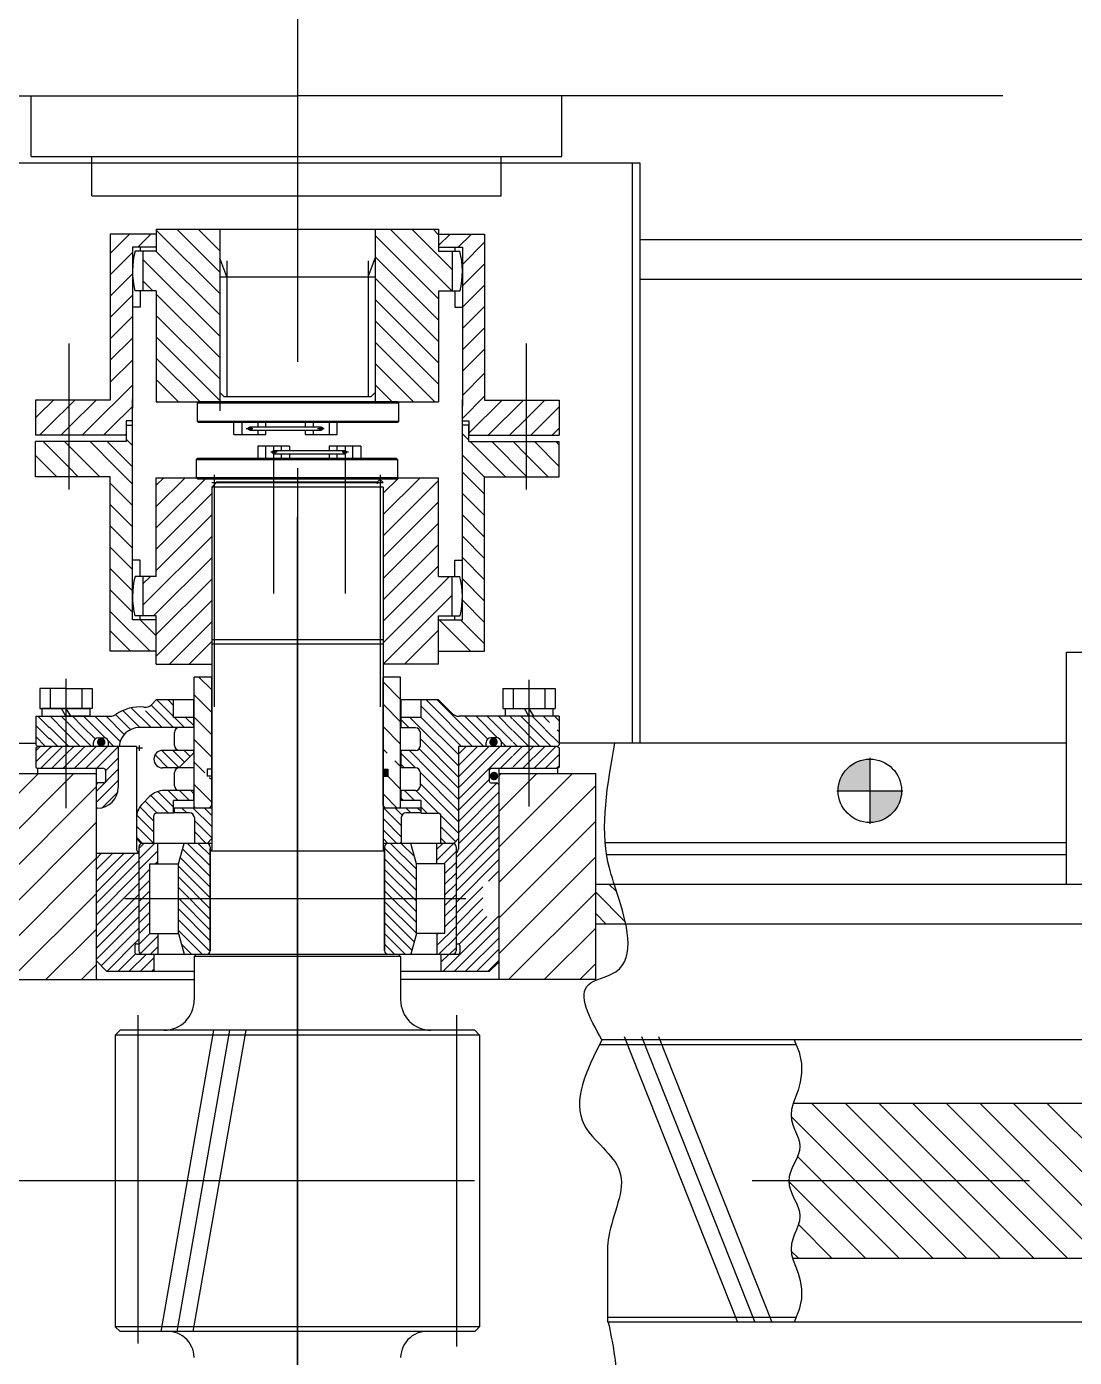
# Model space of a CAD drawing. Header units: millimetres. Extents: x 0 to 29400, y 0 to 20790.
# Drawn here: x 12014 to 12674, y 13763 to 14602 of the extents above; entities that cross this region are included whole.
import ezdxf

# ---------------------------------------------------------------- set-up
doc = ezdxf.new("R2010")
doc.units = ezdxf.units.MM
doc.header["$LTSCALE"] = 700
doc.linetypes.add('G', pattern=[2, 1.25, -0.25, 0.25, -0.25])
doc.linetypes.add('K', pattern=[2.5, 1.25, -0.25, 0.25, -0.25, 0.25, -0.25])
for name, color, linetype in [('01', 7, 'Continuous'), ('02', 1, 'Continuous'), ('05', 142, 'G'), ('07', 6, 'K'), ('11', 3, 'Continuous')]:
    doc.layers.add(name, color=color, linetype=linetype)

# ---------------------------------------------------------------- blocks, each defined once
blk = doc.blocks.new('dsadasd')
at = {"layer": '02', "linetype": 'Continuous'}
h = blk.add_hatch(dxfattribs=at)
h.set_pattern_fill('LINE', color=1, scale=5, angle=45, style=0)
h.paths.add_polyline_path([(4381.95, -1320.14), (4320.81, -1320.14), (4320.81, -1450.14), (4381.95, -1450.14)])
h.paths.add_polyline_path([(4697.09, -1320.14), (4635.95, -1320.14), (4635.95, -1450.14), (4697.09, -1450.14)])
h = blk.add_hatch(dxfattribs=at)
h.set_pattern_fill('LINE', color=1, scale=3, angle=135, style=0)
h.paths.add_polyline_path([(4320.81, -1415.08), (4320.81, -1390.08), (4114.33, -1390.08), (4114.33, -1415.08)])
h = blk.add_hatch(dxfattribs=at)
h.set_pattern_fill('LINE', color=1, scale=3, angle=135, style=0)
edge = h.paths.add_edge_path()
edge.add_line((4697.09, -1415.08), (4715.99, -1415.08))
edge.add_spline(control_points=[(4715.99, -1415.08), (4714.68, -1408.71), (4711.92, -1399.76), (4709.42, -1392.13), (4708.76, -1390.08)], knot_values=[86.939968, 86.939968, 86.939968, 86.939968, 103.514565, 109.833592, 109.833592, 109.833592, 109.833592], degree=3, periodic=0)
edge.add_line((4708.76, -1390.08), (4697.09, -1390.08))
edge.add_line((4697.09, -1390.08), (4697.09, -1415.08))
h = blk.add_hatch(dxfattribs=at)
h.set_pattern_fill('LINE', color=1, scale=3, angle=135, style=0)
h.paths.add_polyline_path([(4114.33, -1710.08), (4114.33, -1735.08), (4320.81, -1735.08), (4320.81, -1710.08)])
h = blk.add_hatch(dxfattribs=at)
h.set_pattern_fill('LINE', color=1, scale=5, angle=45, style=0)
h.paths.add_polyline_path([(4697.09, -1707.09), (4635.95, -1707.09), (4635.95, -1837.09), (4697.09, -1837.09)])
h.paths.add_polyline_path([(4381.95, -1707.09), (4320.81, -1707.09), (4320.81, -1837.09), (4381.95, -1837.09)])
h = blk.add_hatch(dxfattribs=at)
h.set_pattern_fill('LINE', color=1, scale=3, angle=135, style=0)
edge = h.paths.add_edge_path()
edge.add_line((4697.09, -1735.08), (4708.25, -1735.08))
edge.add_spline(control_points=[(4708.25, -1735.08), (4708.51, -1731.38), (4709.15, -1723.08), (4709.93, -1714.72), (4710.14, -1710.08)], knot_values=[44.377, 44.377, 44.377, 44.377, 55.547071, 69.465178, 69.465178, 69.465178, 69.465178], degree=3, periodic=0)
edge.add_line((4710.14, -1710.08), (4697.09, -1710.08))
edge.add_line((4697.09, -1710.08), (4697.09, -1735.08))
at = {"layer": '02'}
h = blk.add_hatch(dxfattribs=at)
h.set_pattern_fill('_USER', color=256, scale=20, angle=225, style=0, pattern_type=0)
h.set_pattern_definition([(135, (9149.236, 2061.015), (14.142136, 14.142136), [])])
h.paths.add_polyline_path([(4192.95, -1865.08), (4192.95, -1894.08), (4148.95, -1894.08), (4148.95, -1865.08)])
h.paths.add_polyline_path([(4824.95, -1894.08), (4824.95, -1865.08), (4868.95, -1865.08), (4868.95, -1894.08)])
blk.add_line((4697.09, -1837.09), (4697.09, -1707.09))
at = {"layer": '01', "color": 7, "linetype": 'Continuous'}
for p, q in [((4320.81, -1450.14), (4320.81, -1320.14)), ((4320.81, -1320.14), (4381.95, -1320.14)), ((4635.95, -1320.14), (4697.09, -1320.14)), ((4697.09, -1450.14), (4697.09, -1320.14)), ((4320.81, -1450.14), (4443.86, -1450.14)), ((4320.81, -1707.09), (4381.95, -1707.09)), ((4320.81, -1837.09), (4320.81, -1707.09)), ((4635.95, -1707.09), (4697.09, -1707.09)), ((4163.53, -1814), (4163.53, -1865.08)), ((4320.81, -1837.09), (4381.95, -1837.09)), ((4635.95, -1837.09), (4697.09, -1837.09)), ((4343.95, -1865.08), (4148.95, -1865.08)), ((4148.95, -1865.08), (4148.95, -1894.08)), ((4192.95, -1865.08), (4192.95, -1894.08)), ((4673.99, -1865.08), (4868.95, -1865.08)), ((4824.95, -1865.08), (4824.95, -1894.08)), ((4868.95, -1865.08), (4868.95, -1894.08)), ((4148.95, -1894.08), (4454.98, -1894.08)), ((4868.95, -1894.08), (4562.93, -1894.08))]:
    blk.add_line(p, q, dxfattribs=at)

msp = doc.modelspace()

# ---------------------------------------------------------------- hatches: boundary and pattern name
at = {"layer": '02', "linetype": 'Continuous'}
for points in [[(12060.59, 14153.74, 1), (12060.59, 14148.36, 1)], [(12308, 14153.82, 1), (12308, 14148.44, 1)], [(12308.3, 14132.37, 1), (12308.3, 14126.99, 1)]]:
    msp.add_hatch(color=1, dxfattribs=at).paths.add_polyline_path(points)
at = {"layer": '02'}
msp.add_hatch(color=256, dxfattribs=at).paths.add_polyline_path([(12238.35, 14129.53), (12241.35, 14129.53), (12241.35, 14134.03), (12238.35, 14134.03)])
at = {"layer": '07'}
h = msp.add_hatch(color=256, dxfattribs=at)
h.paths.add_polyline_path([(12525.33, 14120.38), (12545.33, 14120.38), (12545.33, 14140.38, 0.414214)])
h.paths.add_polyline_path([(12545.33, 14100.38, 0.414214), (12565.33, 14120.38), (12545.33, 14120.38)])

# ---------------------------------------------------------------- linework, layer by layer
for p, q in [((12130.37, 14311.83), (12130.37, 14083.38)), ((12238.32, 14311.83), (12238.32, 14083.38)), ((12130.37, 14192.13), (12119.27, 14192.13)), ((12249.42, 14192.13), (12238.32, 14192.13)), ((12238.35, 14182.53), (12238.35, 14192.13)), ((12084.35, 14085.13), (12084.35, 14019.48)), ((12096.35, 14074.23), (12096.35, 14087.23)), ((12109.35, 14074.23), (12112.83, 14087.23)), ((12239.38, 14082.38), (12129.32, 14082.38)), ((12129.35, 14085.13), (12129.35, 14019.48)), ((12239.35, 14085.13), (12239.35, 14019.48)), ((12259.35, 14074.23), (12255.86, 14087.23)), ((12272.35, 14074.23), (12272.35, 14087.23)), ((12284.35, 14085.13), (12284.35, 14019.48)), ((12091.35, 14030.38), (12091.35, 14074.23)), ((12091.35, 14074.23), (12109.35, 14074.23)), ((12109.35, 14030.38), (12109.35, 14074.23)), ((12259.35, 14030.38), (12259.35, 14074.23)), ((12277.35, 14074.23), (12259.35, 14074.23)), ((12277.35, 14030.38), (12277.35, 14074.23)), ((12091.35, 14030.38), (12109.35, 14030.38)), ((12096.35, 14030.38), (12096.35, 14017.38)), ((12109.35, 14030.38), (12112.83, 14017.38)), ((12259.35, 14030.38), (12255.86, 14017.38)), ((12277.35, 14030.38), (12259.35, 14030.38)), ((12272.35, 14030.38), (12272.35, 14017.38)), ((12119.26, 14015.88), (12119.26, 13988.48)), ((12249.44, 14015.88), (12249.44, 13988.48)), ((12069.5, 13966.38), (12072.5, 13969.38)), ((12299.19, 13966.38), (12069.5, 13966.38)), ((12069.5, 13966.38), (12069.5, 13782.38)), ((12296.19, 13969.38), (12072.5, 13969.38)), ((12299.19, 13966.38), (12296.19, 13969.38)), ((12299.19, 13966.38), (12299.19, 13782.38)), ((12374.86, 13960.38), (12498.85, 13960.38)), ((12722.2, 13963.38), (12376.36, 13963.38)), ((12379.8, 13788.38), (12498.85, 13788.38)), ((12299.19, 13782.38), (12069.5, 13782.38)), ((12072.5, 13779.38), (12069.5, 13782.38)), ((12299.19, 13782.38), (12296.19, 13779.38)), ((12722.21, 13785.38), (12379.79, 13785.38)), ((12296.19, 13779.38), (12072.5, 13779.38))]:
    msp.add_line(p, q)
for centre, radius, start, end in [((12086.45, 14085.13), 2.1, 90, 180), ((12127.25, 14085.13), 2.1, 360, 90), ((12129.37, 14083.38), 1, 270, 0), ((12239.32, 14083.38), 1, 180, 270), ((12241.45, 14085.13), 2.1, 90, 180), ((12282.25, 14085.13), 2.1, 0, 90), ((12086.45, 14019.48), 2.1, 180, 270), ((12282.25, 14019.48), 2.1, 270, 0), ((12100.16, 13988.48), 19.1, 270, 0), ((12268.54, 13988.48), 19.1, 180, 270), ((12102.38, 13762.65), 16.88, 1.49242, 97.57436), ((12266.31, 13762.65), 16.88, 82.42564, 178.50758)]:
    msp.add_arc(centre, radius, start, end)
at = {"layer": '01'}
for p, q in [((11968.33, 14516.38), (12400.33, 14516.38)), ((12395.33, 14516.38), (12395.33, 14150.38)), ((12400.33, 14516.38), (12400.33, 14150.38)), ((12233.35, 14474.57), (12233.35, 14365.57)), ((12179.36, 14337.63), (12159.33, 14337.63)), ((12159.33, 14337.63), (12159.33, 14330.13)), ((12164.34, 14330.13), (12164.34, 14337.63)), ((12214.35, 14334.83), (12169.35, 14334.83)), ((12174.35, 14334.83), (12174.35, 14337.63)), ((12179.36, 14337.63), (12179.36, 14334.83)), ((12224.36, 14337.63), (12204.33, 14337.63)), ((12204.33, 14337.63), (12204.33, 14334.83)), ((12209.34, 14334.83), (12209.34, 14337.63)), ((12219.35, 14330.13), (12219.35, 14337.63)), ((12224.36, 14337.63), (12224.36, 14330.13)), ((12169.35, 14332.93), (12214.35, 14332.93)), ((12174.35, 14330.13), (12174.35, 14332.93)), ((12179.36, 14332.93), (12179.36, 14330.13)), ((12204.33, 14332.93), (12204.33, 14330.13)), ((12209.34, 14330.13), (12209.34, 14332.93)), ((12238.32, 14314.83), (12235.32, 14317.83)), ((12130.37, 14314.83), (12238.32, 14314.83)), ((12130.37, 14311.83), (12133.37, 14314.83)), ((12238.32, 14311.83), (12130.37, 14311.83)), ((12235.32, 14314.83), (12133.37, 14314.83)), ((12038.35, 14184.88), (12021.87, 14184.88)), ((12021.87, 14184.88), (12021.87, 14172.38)), ((12028.35, 14184.88), (12028.35, 14172.38)), ((12038.35, 14184.88), (12054.82, 14184.88)), ((12048.35, 14184.88), (12048.35, 14172.38)), ((12054.82, 14184.88), (12054.82, 14172.38)), ((12313.87, 14184.88), (12346.82, 14184.88)), ((12313.87, 14184.88), (12313.87, 14172.38)), ((12320.35, 14184.88), (12320.35, 14172.38)), ((12340.35, 14184.88), (12340.35, 14172.38)), ((12346.82, 14184.88), (12346.82, 14172.38)), ((12119.27, 14177.72), (12095.35, 14177.72)), ((12273.35, 14177.72), (12249.42, 14177.72)), ((12019.35, 14167.38), (12066.32, 14167.38)), ((12019.35, 14167.38), (12019.35, 14149.38)), ((12021.87, 14172.38), (12038.35, 14172.38)), ((12038.35, 14172.38), (12023.25, 14172.38)), ((12023.25, 14172.38), (12023.25, 14167.38)), ((12023.25, 14167.38), (12038.35, 14167.38)), ((12038.35, 14167.38), (12035.46, 14172.38)), ((12038.35, 14172.38), (12053.45, 14172.38)), ((12038.35, 14172.38), (12041.23, 14167.38)), ((12054.82, 14172.38), (12038.35, 14172.38)), ((12053.45, 14167.38), (12038.35, 14167.38)), ((12053.45, 14172.38), (12053.45, 14167.38)), ((12118.99, 14166.71), (12106.29, 14166.71)), ((12262.4, 14166.71), (12249.7, 14166.71)), ((12349.35, 14167.38), (12286.26, 14167.38)), ((12313.87, 14172.38), (12346.82, 14172.38)), ((12315.25, 14172.38), (12315.25, 14167.38)), ((12330.35, 14167.38), (12327.46, 14172.38)), ((12330.35, 14172.38), (12333.23, 14167.38)), ((12345.45, 14172.38), (12345.45, 14167.38)), ((12349.35, 14167.38), (12349.35, 14149.38)), ((12119.27, 14160.25), (12084.43, 14160.25)), ((12258.85, 14160.12), (12249.42, 14160.12)), ((11968.33, 14150.38), (12019.35, 14150.38)), ((12020.35, 14148.38), (12019.35, 14149.38)), ((12348.35, 14148.38), (12349.35, 14149.38)), ((12395.33, 14150.38), (12349.36, 14150.38)), ((12019.35, 14147.38), (12020.35, 14148.38)), ((12019.35, 14147.38), (12019.35, 14135.38)), ((12038.35, 14148.38), (12020.35, 14148.38)), ((12028.35, 14148.38), (12020.35, 14148.38)), ((12065.28, 14148.38), (12038.35, 14148.38)), ((12082.85, 14148.38), (12048.35, 14148.38)), ((12119.27, 14145.83), (12099.35, 14145.83)), ((12118.99, 14144.33), (12109.49, 14134.82)), ((12258.85, 14145.83), (12249.7, 14145.83)), ((12348.35, 14148.38), (12285.85, 14148.38)), ((12348.35, 14148.38), (12349.35, 14147.38)), ((12349.35, 14147.38), (12349.35, 14135.38)), ((12019.35, 14135.38), (12020.35, 14134.38)), ((12020.35, 14134.38), (12020.35, 14131.32)), ((12038.35, 14134.38), (12020.35, 14134.38)), ((12062.35, 14134.38), (12038.35, 14134.38)), ((12093.85, 14140.33), (12093.85, 14140.32)), ((12119.27, 14134.82), (12099.35, 14134.82)), ((12127.35, 14134.03), (12127.35, 14129.53)), ((12130.35, 14134.03), (12127.35, 14134.03)), ((12238.35, 14134.03), (12241.35, 14134.03)), ((12241.35, 14134.03), (12241.35, 14129.53)), ((12258.85, 14134.82), (12249.7, 14134.82)), ((12348.35, 14134.38), (12306.35, 14134.38)), ((12349.35, 14135.38), (12348.35, 14134.38)), ((12348.35, 14134.38), (12348.35, 14131.32)), ((12058.35, 14125.38), (12057.35, 14124.38)), ((12062.35, 14125.38), (12058.35, 14125.38)), ((12130.37, 14129.53), (12127.35, 14129.53)), ((12238.32, 14129.53), (12241.35, 14129.53)), ((12306.35, 14125.38), (12310.35, 14125.38)), ((12310.35, 14125.38), (12311.35, 14124.38)), ((12086.6, 14112.19), (12091.14, 14116.72)), ((12119.27, 14120.53), (12100.33, 14120.53)), ((12258.85, 14120.53), (12249.42, 14120.53)), ((12058.35, 14109.48), (12057.35, 14109.48)), ((12119.27, 14114.23), (12106.29, 14114.23)), ((12130.37, 14109.53), (12106.6, 14109.53)), ((12106.6, 14109.53), (12106.6, 14106.53)), ((12119.27, 14110.03), (12119.77, 14109.53)), ((12128.85, 14109.53), (12130.35, 14111.03)), ((12262.1, 14109.53), (12238.32, 14109.53)), ((12239.85, 14109.53), (12238.35, 14111.03)), ((12248.92, 14109.53), (12249.42, 14110.03)), ((12262.4, 14114.23), (12249.42, 14114.23)), ((12262.1, 14109.53), (12262.1, 14106.53)), ((12093.85, 14087.23), (12093.85, 14104.73)), ((12106.29, 14106.23), (12095.35, 14106.23)), ((12116.35, 14106.53), (12106.6, 14106.53)), ((12262.1, 14106.53), (12252.85, 14106.53)), ((12262.4, 14106.23), (12273.35, 14106.23)), ((12274.85, 14087.23), (12274.85, 14104.73)), ((12130.37, 14087.23), (12085.8, 14087.23)), ((12119.85, 14087.23), (12119.35, 14087.73)), ((12282.89, 14087.23), (12238.32, 14087.23)), ((12249.35, 14087.23), (12249.85, 14087.73)), ((12378.27, 14087.88), (12669.23, 14087.88)), ((12084.35, 14080.88), (12057.35, 14080.88)), ((12379.27, 14080.18), (12669.23, 14080.18)), ((12799.24, 14061.38), (12372.49, 14061.38)), ((12782.21, 14036.38), (12372.49, 14036.38)), ((12082.85, 14017.38), (12285.85, 14017.38)), ((12119.26, 14015.88), (12120.76, 14017.38)), ((12249.44, 14015.88), (12119.26, 14015.88)), ((12249.44, 14015.88), (12247.94, 14017.38)), ((12057.35, 14013.28), (12064.25, 14006.38)), ((12119.26, 14006.38), (12064.25, 14006.38)), ((12305.35, 14006.38), (12249.44, 14006.38)), ((12305.35, 14006.38), (12311.35, 14012.38))]:
    msp.add_line(p, q, dxfattribs=at)
at = {"layer": '01', "color": 7, "linetype": 'Continuous'}
for p, q in [((12066.35, 14471.42), (12066.35, 14366.79)), ((12095.35, 14471.42), (12066.35, 14471.42)), ((12095.35, 14474.57), (12184.33, 14474.57)), ((12095.35, 14474.57), (12095.35, 14460.68)), ((12135.35, 14474.57), (12135.35, 14359.95)), ((12184.33, 14474.57), (12273.35, 14474.57)), ((12273.35, 14474.57), (12273.35, 14460.68)), ((12273.35, 14471.42), (12302.35, 14471.42)), ((12302.35, 14471.42), (12302.35, 14366.79)), ((12400.33, 14467.98), (12850.83, 14467.98)), ((12080.35, 14463.13), (12080.35, 14361.58)), ((12095.35, 14463.13), (12080.35, 14463.13)), ((12095.35, 14460.68), (12081.93, 14460.68)), ((12085.13, 14463.13), (12085.13, 14460.68)), ((12086.85, 14460.68), (12086.85, 14435.73)), ((12273.35, 14463.13), (12288.35, 14463.13)), ((12273.35, 14460.68), (12286.76, 14460.68)), ((12281.84, 14460.68), (12281.84, 14435.73)), ((12283.56, 14463.13), (12283.56, 14460.68)), ((12288.35, 14463.13), (12288.35, 14362.92)), ((12139.76, 14444.57), (12135.35, 14456.34)), ((12139.76, 14454.57), (12139.76, 14369.1)), ((12228.93, 14444.57), (12233.35, 14456.34)), ((12228.93, 14454.57), (12228.93, 14369.1)), ((12135.35, 14444.57), (12233.35, 14444.57)), ((12400.33, 14442.98), (12812.83, 14442.98)), ((12095.35, 14435.73), (12081.82, 14435.73)), ((12085.13, 14435.73), (12085.13, 14425.42)), ((12095.35, 14435.73), (12095.35, 14365.57)), ((12273.35, 14435.73), (12273.35, 14365.57)), ((12273.35, 14435.73), (12286.88, 14435.73)), ((12283.56, 14435.73), (12283.56, 14425.42)), ((12085.13, 14425.42), (12080.35, 14425.42)), ((12283.56, 14425.42), (12288.35, 14425.42)), ((12080.35, 14228.2), (12080.35, 14367.18)), ((12135.35, 14371.6), (12137.85, 14369.1)), ((12137.85, 14369.1), (12230.85, 14369.1)), ((12233.35, 14371.6), (12230.85, 14369.1)), ((12288.35, 14228.2), (12288.35, 14367.18)), ((12066.35, 14366.79), (12019.22, 14366.79)), ((12019.22, 14366.79), (12019.22, 14344.59)), ((12095.35, 14365.57), (12273.35, 14365.57)), ((12302.35, 14366.79), (12349.47, 14366.79)), ((12349.47, 14366.79), (12349.47, 14344.58)), ((12076.25, 14353.65), (12076.25, 14340.57)), ((12080.35, 14353.65), (12076.25, 14353.65)), ((12076.25, 14351), (12080.35, 14351)), ((12288.35, 14353.65), (12292.44, 14353.65)), ((12292.44, 14350.99), (12288.35, 14350.99)), ((12292.44, 14353.65), (12292.44, 14344.58)), ((12292.44, 14340.56), (12292.44, 14350.99)), ((12076.25, 14344.59), (12019.22, 14344.59)), ((12080.35, 14228.2), (12080.35, 14342.72)), ((12292.44, 14344.58), (12349.47, 14344.58)), ((12076.25, 14340.57), (12019.22, 14340.57)), ((12019.22, 14318.36), (12019.22, 14340.57)), ((12292.44, 14340.56), (12349.47, 14340.56)), ((12349.47, 14318.36), (12349.47, 14340.56)), ((12120.46, 14329.33), (12121.26, 14330.13)), ((12120.46, 14329.33), (12247.46, 14329.33)), ((12120.46, 14329.33), (12120.46, 14317.93)), ((12121.26, 14330.13), (12246.66, 14330.13)), ((12246.66, 14330.13), (12247.46, 14329.33)), ((12247.46, 14329.33), (12247.46, 14317.93)), ((12066.35, 14318.36), (12019.22, 14318.36)), ((12066.35, 14208.45), (12066.35, 14318.36)), ((12095.35, 14317.83), (12273.35, 14317.83)), ((12095.35, 14255.6), (12095.35, 14317.83)), ((12120.46, 14317.93), (12247.46, 14317.93)), ((12121.26, 14317.13), (12120.46, 14317.93)), ((12121.26, 14317.13), (12246.66, 14317.13)), ((12246.66, 14317.13), (12247.46, 14317.93)), ((12273.35, 14255.6), (12273.35, 14317.83)), ((12302.35, 14208.45), (12302.35, 14318.36)), ((12302.35, 14318.36), (12349.47, 14318.36)), ((12085.13, 14265.91), (12080.35, 14265.91)), ((12085.13, 14255.6), (12085.13, 14265.91)), ((12283.56, 14255.6), (12283.56, 14265.91)), ((12283.56, 14265.91), (12288.35, 14265.91)), ((12095.35, 14255.6), (12081.93, 14255.6)), ((12086.92, 14255.6), (12086.92, 14230.65)), ((12273.35, 14255.6), (12286.76, 14255.6)), ((12281.77, 14255.6), (12281.77, 14230.65)), ((12095.35, 14228.2), (12080.35, 14228.2)), ((12095.35, 14230.65), (12081.82, 14230.65)), ((12085.13, 14228.2), (12085.13, 14230.65)), ((12095.35, 14200.31), (12095.35, 14230.65)), ((12273.35, 14230.65), (12286.88, 14230.65)), ((12273.35, 14200.31), (12273.35, 14230.65)), ((12273.35, 14228.2), (12288.35, 14228.2)), ((12283.56, 14228.2), (12283.56, 14230.65)), ((12095.35, 14208.45), (12066.35, 14208.45)), ((12273.35, 14208.45), (12302.35, 14208.45)), ((12669.23, 14207.78), (12762.73, 14207.78)), ((12669.23, 14061.38), (12669.23, 14207.78)), ((12095.35, 14200.31), (12130.37, 14200.31)), ((12273.35, 14200.31), (12238.32, 14200.31)), ((12119.27, 14110.03), (12119.27, 14192.13)), ((12130.35, 14111.03), (12130.35, 14192.13)), ((12249.42, 14110.03), (12249.42, 14192.13)), ((12238.35, 14111.03), (12238.35, 14182.53)), ((12092.44, 14174.81), (12095.35, 14177.72)), ((12106.29, 14166.71), (12106.29, 14177.72)), ((12118.99, 14160.25), (12118.99, 14177.72)), ((12249.7, 14160.12), (12249.7, 14177.72)), ((12262.4, 14166.71), (12262.4, 14177.72)), ((12281.33, 14169.74), (12273.35, 14177.72)), ((12055.76, 14148.38), (12055.76, 14150.88)), ((12058.76, 14153.88), (12062.28, 14153.88)), ((12065.28, 14148.38), (12065.28, 14150.88)), ((12106.85, 14148.97), (12106.85, 14157.25)), ((12261.85, 14148.83), (12261.85, 14157.12)), ((12303.41, 14148.38), (12303.41, 14150.88)), ((12309.93, 14153.88), (12306.41, 14153.88)), ((12312.93, 14148.38), (12312.93, 14150.88)), ((12669.23, 14150.38), (12384.49, 14150.38)), ((12071.35, 14148.38), (12071.35, 14122.48)), ((12082.85, 14148.38), (12082.85, 14083.88)), ((12118.99, 14144.33), (12118.99, 14145.83)), ((12249.7, 14134.82), (12249.7, 14145.83)), ((12285.85, 14148.38), (12285.85, 14083.88)), ((12057.35, 14134.38), (12057.35, 14001.32)), ((12063.35, 14133.38), (12063.35, 14126.38)), ((12305.35, 14133.38), (12305.35, 14126.38)), ((12311.35, 14134.38), (12311.35, 14001.32)), ((12106.85, 14123.57), (12106.85, 14131.85)), ((12261.85, 14123.53), (12261.85, 14131.82)), ((12118.99, 14114.22), (12118.99, 14120.57)), ((12249.7, 14114.23), (12249.7, 14120.53)), ((12106.29, 14106.28), (12106.29, 14114.22)), ((12130.35, 14109.53), (12130.35, 14090.23)), ((12238.35, 14109.53), (12238.35, 14090.23)), ((12262.4, 14106.23), (12262.4, 14114.23)), ((12119.35, 14103.53), (12119.35, 14087.73)), ((12249.85, 14103.53), (12249.85, 14087.73)), ((12085.8, 14087.23), (12082.8, 14090.23)), ((12130.35, 14090.23), (12127.35, 14087.23)), ((12238.35, 14090.23), (12241.35, 14087.23)), ((12282.89, 14087.23), (12285.89, 14090.23)), ((12129.35, 14019.38), (12129.35, 14084.06)), ((12239.35, 14019.38), (12239.35, 14084.06)), ((12084.35, 14080.88), (12084.35, 14023.88)), ((12284.35, 14081.28), (12284.35, 14023.88)), ((12082.85, 14023.88), (12084.35, 14023.88)), ((12284.35, 14023.88), (12285.85, 14023.88)), ((12081.85, 14022.88), (12081.85, 14018.38)), ((12093.85, 14017.38), (12093.85, 14006.38)), ((12274.85, 14017.38), (12274.85, 14006.38)), ((12286.85, 14022.88), (12286.85, 14018.38)), ((12372.49, 14001.32), (12249.44, 14001.32)), ((12692.2, 13923.15), (12496.65, 13923.18)), ((12692.21, 13825.38), (12496.64, 13825.38))]:
    msp.add_line(p, q, dxfattribs=at)
for centre, radius in [((12169.35, 14333.88), 0.953), ((12214.35, 14333.88), 0.953), ((12545.33, 14120.38), 20)]:
    msp.add_circle(centre, radius, dxfattribs=at)
for centre, radius, start, end in [((12132.04, 14447.97), 51.7, 165.76484, 193.70284), ((12236.65, 14447.97), 51.7, 346.29716, 14.23516), ((12132.04, 14242.89), 51.7, 165.76484, 193.70284), ((12236.65, 14242.89), 51.7, 346.29716, 14.23516), ((12058.76, 14150.88), 3, 90, 180), ((12062.28, 14150.88), 3, 0, 90), ((12306.41, 14150.88), 3, 90, 180), ((12309.93, 14150.88), 3, 0, 90), ((12082.85, 14022.88), 1, 90, 180), ((12285.85, 14022.88), 1, 0, 90), ((12082.85, 14018.38), 1, 180, 270), ((12127.25, 14019.48), 2.1, 270, 0), ((12127.35, 14019.38), 2, 270, 0), ((12127.35, 14019.38), 2, 270, 0), ((12241.45, 14019.48), 2.1, 180, 270), ((12241.35, 14019.38), 2, 180, 270), ((12285.85, 14018.38), 1, 270, 0)]:
    msp.add_arc(centre, radius, start, end, dxfattribs=at)
at = {"layer": '01'}
for centre, radius, start, end in [((12088.21, 14179.07), 6, 263.86782, 315), ((12066.32, 14173.38), 6, 270, 305.27335), ((12084.8, 14147.25), 26, 83.86782, 125.27335), ((12286.26, 14173.73), 6.35, 218.95105, 270), ((12084.8, 14147.25), 13, 90, 175.0355), ((12109.85, 14157.25), 3, 90, 180), ((12258.85, 14157.12), 3, 0, 90), ((12109.85, 14148.97), 3, 180, 270), ((12099.35, 14140.33), 5.5, 90, 180), ((12258.85, 14148.83), 3, 270, 0), ((12062.35, 14133.38), 1, 0, 90), ((12099.35, 14140.32), 5.5, 180, 270), ((12109.85, 14131.85), 3, 90, 180), ((12258.85, 14131.82), 3, 0, 90), ((12306.35, 14133.38), 1, 90, 180), ((12062.35, 14126.38), 1, 270, 0), ((12306.35, 14126.38), 1, 180, 270), ((12058.35, 14122.48), 13, 270, 0), ((12100.33, 14107.53), 13, 90, 135), ((12109.85, 14123.57), 3, 180, 270), ((12258.85, 14123.53), 3, 270, 0), ((12095.8, 14102.99), 13, 135, 180), ((12095.35, 14104.73), 1.5, 90, 180), ((12116.35, 14103.53), 3, 0, 90), ((12252.85, 14103.53), 3, 90, 180), ((12273.35, 14104.73), 1.5, 0, 90), ((12085.85, 14083.88), 3, 180, 240), ((12282.85, 14083.88), 3, 300, 0)]:
    msp.add_arc(centre, radius, start, end, dxfattribs=at)
at = {"layer": '02', "color": 1, "linetype": 'Continuous'}
for p, q in [((12130.37, 14215.83), (12238.32, 14215.83)), ((12238.32, 14212.83), (12130.37, 14212.83)), ((12091.87, 14117.4), (12103.03, 14106.23)), ((12096.41, 14119.92), (12106.29, 14110.04)), ((12102.88, 14120.53), (12109.18, 14114.23)), ((12109.95, 14120.53), (12116.25, 14114.23)), ((12117.02, 14120.53), (12118.99, 14118.55)), ((12084.95, 14110.17), (12093.85, 14101.27)), ((12088.3, 14113.89), (12095.96, 14106.23)), ((12106.6, 14107.39), (12107.46, 14106.53)), ((12111.53, 14109.53), (12114.53, 14106.53)), ((12118.6, 14109.53), (12130.35, 14097.78)), ((12125.67, 14109.53), (12130.35, 14104.85)), ((12238.81, 14109.53), (12249.85, 14098.49)), ((12245.88, 14109.53), (12250.3, 14105.11)), ((12252.95, 14109.53), (12255.95, 14106.53)), ((12260.02, 14109.53), (12262.1, 14107.45)), ((12082.97, 14105.08), (12093.85, 14094.2)), ((12119.35, 14101.71), (12130.35, 14090.71)), ((12238.35, 14102.92), (12249.85, 14091.42)), ((12082.85, 14098.13), (12093.75, 14087.23)), ((12082.85, 14091.06), (12086.68, 14087.23)), ((12119.35, 14094.64), (12126.76, 14087.23)), ((12238.35, 14095.85), (12246.97, 14087.23)), ((12098.35, 13779.38), (12131.61, 13969.38)), ((12108.51, 13779.38), (12141.76, 13969.38)), ((12118.66, 13779.38), (12151.91, 13969.38)), ((12390.47, 13965.38), (12461.94, 13785.38)), ((12401.25, 13965.38), (12472.72, 13785.38)), ((12412.02, 13965.38), (12483.5, 13785.38))]:
    msp.add_line(p, q, dxfattribs=at)
at = {"layer": '02'}
for p, q in [((12122.2, 14192.13), (12130.35, 14183.98)), ((12238.35, 14189.12), (12249.42, 14178.04)), ((12092.02, 14174.39), (12106.15, 14160.25)), ((12095.76, 14177.72), (12106.29, 14167.19)), ((12102.83, 14177.72), (12106.29, 14174.26)), ((12119.27, 14180.92), (12130.35, 14169.84)), ((12238.35, 14174.98), (12249.42, 14163.9)), ((12265.69, 14177.5), (12294.81, 14148.38)), ((12272.54, 14177.72), (12301.88, 14148.38)), ((12020.67, 14167.38), (12028.05, 14160)), ((12027.74, 14167.38), (12028.05, 14167.07)), ((12028.32, 14167.38), (12038.35, 14157.35)), ((12035.39, 14167.38), (12038.35, 14164.42)), ((12042.46, 14167.38), (12048.65, 14161.19)), ((12049.53, 14167.38), (12063.16, 14153.75)), ((12056.6, 14167.38), (12072.5, 14151.48)), ((12063.67, 14167.38), (12075.12, 14155.93)), ((12069.7, 14168.42), (12079.16, 14158.97)), ((12074.2, 14171), (12084.94, 14160.25)), ((12079.55, 14172.72), (12092.01, 14160.25)), ((12088.48, 14170.85), (12099.08, 14160.25)), ((12106.77, 14166.71), (12113.23, 14160.25)), ((12113.84, 14166.71), (12118.99, 14161.56)), ((12119.27, 14166.77), (12130.35, 14155.7)), ((12255.26, 14166.71), (12285.85, 14136.13)), ((12262.33, 14166.71), (12285.85, 14143.2)), ((12262.4, 14173.71), (12287.73, 14148.38)), ((12289.95, 14167.38), (12304.31, 14153.02)), ((12297.02, 14167.38), (12310.59, 14153.81)), ((12304.09, 14167.38), (12320.05, 14151.42)), ((12311.16, 14167.38), (12320.05, 14158.49)), ((12318.23, 14167.38), (12320.05, 14165.57)), ((12325.3, 14167.38), (12340.35, 14152.34)), ((12332.37, 14167.38), (12340.35, 14159.41)), ((12339.45, 14167.38), (12340.35, 14166.48)), ((12340.65, 14166.18), (12343.36, 14163.47)), ((12346.52, 14167.38), (12349.35, 14164.55)), ((12019.35, 14161.63), (12028.05, 14152.93)), ((12028.05, 14160.58), (12038.35, 14150.28)), ((12038.35, 14164.42), (12048.65, 14154.12)), ((12038.35, 14157.35), (12047.32, 14148.38)), ((12048.65, 14161.19), (12056.74, 14153.1)), ((12238.35, 14160.84), (12249.42, 14149.76)), ((12249.7, 14165.2), (12254.78, 14160.12)), ((12320.35, 14165.27), (12337.23, 14148.38)), ((12320.35, 14158.19), (12330.16, 14148.38)), ((12340.65, 14159.11), (12349.35, 14150.41)), ((12348.1, 14158.73), (12349.35, 14157.48)), ((12019.35, 14154.56), (12025.53, 14148.38)), ((12028.05, 14153.51), (12033.18, 14148.38)), ((12038.35, 14150.28), (12040.25, 14148.38)), ((12048.65, 14154.12), (12054.39, 14148.38)), ((12065.15, 14151.76), (12068.53, 14148.38)), ((12119.27, 14152.63), (12130.35, 14141.56)), ((12261.85, 14153.05), (12285.85, 14129.05)), ((12312.86, 14151.54), (12316.02, 14148.38)), ((12320.35, 14151.12), (12323.09, 14148.38)), ((12340.65, 14152.04), (12344.3, 14148.38)), ((12019.35, 14145.63), (12022.09, 14148.38)), ((12019.35, 14138.56), (12028.05, 14147.26)), ((12028.05, 14147.26), (12029.17, 14148.38)), ((12028.05, 14140.19), (12036.24, 14148.38)), ((12029.31, 14134.38), (12038.35, 14143.42)), ((12038.35, 14143.42), (12043.31, 14148.38)), ((12038.35, 14136.35), (12048.65, 14146.65)), ((12048.65, 14146.65), (12050.38, 14148.38)), ((12048.65, 14139.57), (12057.45, 14148.38)), ((12051.02, 14134.88), (12064.52, 14148.38)), ((12058.09, 14134.88), (12071.35, 14148.13)), ((12063.35, 14133.06), (12071.35, 14141.06)), ((12094.54, 14143), (12102.72, 14134.82)), ((12098.82, 14145.8), (12109.64, 14134.98)), ((12105.86, 14145.83), (12113.18, 14138.51)), ((12112.93, 14145.83), (12116.71, 14142.05)), ((12238.35, 14146.69), (12240.96, 14144.08)), ((12249.7, 14143.99), (12256.71, 14136.97)), ((12254.93, 14145.83), (12267.5, 14133.25)), ((12261.04, 14146.78), (12278.29, 14129.54)), ((12285.85, 14143.43), (12290.8, 14148.38)), ((12285.85, 14136.36), (12297.87, 14148.38)), ((12285.85, 14129.29), (12304.94, 14148.38)), ((12285.85, 14122.22), (12312.01, 14148.38)), ((12285.85, 14115.14), (12319.08, 14148.38)), ((12312.65, 14134.88), (12320.05, 14142.27)), ((12320.35, 14142.57), (12326.15, 14148.38)), ((12320.35, 14135.5), (12333.22, 14148.38)), ((12326.29, 14134.38), (12340.29, 14148.38)), ((12333.36, 14134.38), (12340.35, 14141.36)), ((12340.65, 14141.66), (12347.36, 14148.38)), ((12340.93, 14134.88), (12349.35, 14143.29)), ((12022.74, 14134.88), (12028.05, 14140.19)), ((12036.38, 14134.38), (12038.35, 14136.35)), ((12043.45, 14134.38), (12048.65, 14139.57)), ((12057.35, 14119.99), (12071.35, 14133.99)), ((12119.27, 14138.49), (12126.01, 14131.75)), ((12245.7, 14139.34), (12249.42, 14135.62)), ((12249.7, 14136.92), (12251.79, 14134.82)), ((12256.71, 14136.97), (12258.86, 14134.82)), ((12267.5, 14133.25), (12285.85, 14114.91)), ((12319.72, 14134.88), (12320.05, 14135.2)), ((12348.01, 14134.88), (12349.35, 14136.22)), ((12057.35, 14112.92), (12071.35, 14126.92)), ((12119.27, 14124.35), (12130.35, 14113.27)), ((12128.93, 14128.83), (12130.35, 14127.41)), ((12241.35, 14129.55), (12249.42, 14121.48)), ((12261.85, 14131.84), (12285.85, 14107.84)), ((12261.85, 14124.77), (12285.85, 14100.77)), ((12278.29, 14129.54), (12285.85, 14121.98)), ((12285.85, 14108.07), (12305.35, 14127.57)), ((12285.85, 14101), (12310.53, 14125.69)), ((12061.32, 14109.82), (12071, 14119.5)), ((12238.35, 14118.41), (12247.23, 14109.53)), ((12249.7, 14115.7), (12251.18, 14114.23)), ((12251.95, 14120.53), (12258.25, 14114.23)), ((12259.01, 14120.53), (12273.32, 14106.23)), ((12285.85, 14093.93), (12311.35, 14119.43)), ((12119.27, 14110.2), (12119.95, 14109.53)), ((12262.4, 14110.07), (12266.25, 14106.23)), ((12285.85, 14086.86), (12311.35, 14112.36)), ((12274.85, 14104.7), (12285.85, 14093.7)), ((12284.35, 14078.29), (12311.35, 14105.29)), ((12274.85, 14097.63), (12284.07, 14088.4)), ((12274.85, 14090.56), (12278.17, 14087.23)), ((12284.35, 14071.22), (12311.35, 14098.22)), ((12284.35, 14064.15), (12311.35, 14091.15)), ((12084.35, 14084.06), (12087.51, 14087.23)), ((12084.35, 14077.33), (12094.25, 14087.23)), ((12084.35, 14070.59), (12096.35, 14082.59)), ((12111.89, 14083.72), (12129.35, 14066.26)), ((12115.11, 14087.23), (12129.35, 14072.99)), ((12121.84, 14087.23), (12129.35, 14079.73)), ((12239.35, 14084.23), (12259.35, 14064.23)), ((12243.08, 14087.23), (12259.35, 14070.96)), ((12249.81, 14087.23), (12258.08, 14078.97)), ((12272.35, 14083.48), (12276.1, 14087.23)), ((12272.35, 14076.74), (12282.77, 14087.16)), ((12276.57, 14074.23), (12284.35, 14082.01)), ((12284.35, 14057.08), (12311.35, 14084.08)), ((12057.35, 14077.56), (12060.66, 14080.88)), ((12057.35, 14070.49), (12067.73, 14080.88)), ((12057.35, 14063.42), (12074.8, 14080.88)), ((12057.35, 14056.35), (12081.87, 14080.88)), ((12057.35, 14049.28), (12084.35, 14076.28)), ((12094.72, 14074.23), (12096.35, 14075.86)), ((12110.46, 14078.4), (12129.35, 14059.52)), ((12239.35, 14077.49), (12259.35, 14057.49)), ((12277.35, 14068.27), (12284.35, 14075.27)), ((12284.35, 14050.01), (12311.35, 14077.01)), ((12057.35, 14042.21), (12084.35, 14069.21)), ((12084.35, 14063.86), (12091.35, 14070.86)), ((12109.35, 14072.79), (12129.35, 14052.79)), ((12109.35, 14066.05), (12129.35, 14046.05)), ((12239.35, 14070.76), (12259.35, 14050.76)), ((12277.35, 14061.54), (12284.35, 14068.54)), ((12304.89, 14063.48), (12311.35, 14069.93)), ((12057.35, 14035.14), (12084.35, 14062.14)), ((12084.35, 14057.12), (12091.35, 14064.12)), ((12084.35, 14050.39), (12091.35, 14057.39)), ((12109.35, 14059.32), (12129.35, 14039.32)), ((12239.35, 14064.02), (12259.35, 14044.02)), ((12239.35, 14057.29), (12259.35, 14037.29)), ((12277.35, 14054.8), (12284.35, 14061.8)), ((12284.35, 14042.93), (12301.26, 14059.85)), ((12057.35, 14028.07), (12084.35, 14055.07)), ((12084.35, 14043.65), (12091.35, 14050.65)), ((12109.35, 14052.58), (12129.35, 14032.58)), ((12239.35, 14050.55), (12259.35, 14030.55)), ((12277.35, 14048.07), (12284.35, 14055.07)), ((12277.35, 14041.33), (12284.35, 14048.33)), ((12284.35, 14035.86), (12301.26, 14052.78)), ((12057.35, 14021), (12084.35, 14048)), ((12057.35, 14013.92), (12084.35, 14040.92)), ((12084.35, 14036.92), (12091.35, 14043.92)), ((12109.35, 14045.85), (12129.35, 14025.85)), ((12239.35, 14043.81), (12257.96, 14025.2)), ((12276.07, 14006.38), (12310.83, 14041.13)), ((12277.35, 14034.6), (12284.35, 14041.6)), ((12284.35, 14028.79), (12301.26, 14045.71)), ((12286.36, 14023.74), (12303.76, 14041.13)), ((12060.56, 14010.07), (12084.35, 14033.85)), ((12084.35, 14030.18), (12091.35, 14037.18)), ((12109.35, 14039.11), (12129.32, 14019.14)), ((12109.35, 14032.38), (12124.34, 14017.38)), ((12239.35, 14037.08), (12256.54, 14019.89)), ((12272.35, 14022.86), (12284.35, 14034.86)), ((12283.15, 14006.38), (12311.35, 14034.58)), ((12064.09, 14006.53), (12084.35, 14026.78)), ((12084.35, 14023.45), (12091.35, 14030.45)), ((12085.33, 14017.7), (12096.35, 14028.71)), ((12111.08, 14023.91), (12117.61, 14017.38)), ((12239.35, 14030.34), (12252.31, 14017.38)), ((12239.35, 14023.61), (12245.58, 14017.38)), ((12272.35, 14029.6), (12273.13, 14030.38)), ((12273.6, 14017.38), (12284.35, 14028.13)), ((12290.22, 14006.38), (12311.35, 14027.51)), ((12071.01, 14006.38), (12082.23, 14017.59)), ((12078.08, 14006.38), (12089.08, 14017.38)), ((12085.16, 14006.38), (12093.85, 14015.07)), ((12091.75, 14017.38), (12096.35, 14021.98)), ((12274.85, 14012.22), (12280, 14017.38)), ((12280.33, 14017.38), (12284.35, 14021.39)), ((12297.29, 14006.38), (12311.35, 14020.44)), ((12092.23, 14006.38), (12093.85, 14008)), ((12304.36, 14006.38), (12311.35, 14013.37)), ((12497.68, 13963.38), (12500.74, 13955.5)), ((12500.74, 13955.5), (12502.15, 13948.47)), ((12502.15, 13948.47), (12502.27, 13942.22)), ((12502.27, 13942.22), (12501.46, 13936.64)), ((12500.06, 13931.66), (12498.43, 13927.2)), ((12501.46, 13936.64), (12500.06, 13931.66)), ((12496.93, 13923.16), (12495.9, 13919.46)), ((12498.43, 13927.2), (12496.93, 13923.16)), ((12508.71, 13923.18), (12557.51, 13874.38)), ((12529.93, 13923.17), (12578.72, 13874.38)), ((12551.14, 13923.17), (12599.93, 13874.38)), ((12572.36, 13923.17), (12621.15, 13874.38)), ((12593.57, 13923.17), (12642.36, 13874.38)), ((12614.79, 13923.16), (12663.57, 13874.38)), ((12636, 13923.16), (12684.79, 13874.38)), ((12657.22, 13923.16), (12706, 13874.38)), ((12495.9, 13919.46), (12495.62, 13916.03)), ((12495.62, 13916.03), (12495.98, 13912.82)), ((12495.74, 13914.93), (12536.29, 13874.38)), ((12495.98, 13912.82), (12496.81, 13909.79)), ((12496.81, 13909.79), (12497.9, 13906.92)), ((12497.9, 13906.92), (12499.08, 13904.15)), ((12499.08, 13904.15), (12500.15, 13901.46)), ((12500.15, 13901.46), (12500.93, 13898.81)), ((12500.93, 13898.81), (12501.23, 13896.17)), ((12500.12, 13890.81), (12498.98, 13888.09)), ((12499.69, 13889.77), (12515.08, 13874.38)), ((12500.93, 13893.5), (12500.12, 13890.81)), ((12501.23, 13896.17), (12500.93, 13893.5)), ((12496.37, 13882.6), (12495.23, 13879.83)), ((12497.68, 13885.35), (12496.37, 13882.6)), ((12498.98, 13888.09), (12497.68, 13885.35)), ((12494.43, 13877.06), (12494.12, 13874.28)), ((12494.12, 13874.28), (12494.43, 13871.5)), ((12494.14, 13874.1), (12542.87, 13825.38)), ((12495.23, 13879.83), (12494.43, 13877.06)), ((12515.08, 13874.38), (12564.08, 13825.38)), ((12536.29, 13874.38), (12585.29, 13825.38)), ((12557.51, 13874.38), (12606.51, 13825.38)), ((12578.72, 13874.38), (12627.72, 13825.38)), ((12599.93, 13874.38), (12648.93, 13825.38)), ((12621.15, 13874.38), (12670.15, 13825.38)), ((12642.36, 13874.38), (12691.36, 13825.38)), ((12663.57, 13874.38), (12755.57, 13782.38)), ((12494.43, 13871.5), (12495.23, 13868.72)), ((12495.23, 13868.72), (12496.37, 13865.94)), ((12496.37, 13865.94), (12497.68, 13863.17)), ((12497.68, 13863.17), (12498.98, 13860.39)), ((12498.98, 13860.39), (12500.12, 13857.61)), ((12500.12, 13857.61), (12500.93, 13854.83)), ((12500.93, 13849.27), (12500.15, 13846.47)), ((12500.93, 13854.83), (12501.23, 13852.05)), ((12501.23, 13852.05), (12500.93, 13849.27)), ((12497.9, 13840.71), (12496.81, 13837.71)), ((12499.08, 13843.62), (12497.9, 13840.71)), ((12500.15, 13846.47), (12499.08, 13843.62)), ((12500.24, 13846.79), (12521.65, 13825.38)), ((12495.98, 13834.6), (12495.62, 13831.37)), ((12495.62, 13831.37), (12495.9, 13827.98)), ((12495.72, 13830.1), (12500.44, 13825.38)), ((12496.81, 13837.71), (12495.98, 13834.6)), ((12495.9, 13827.98), (12496.93, 13824.4)), ((12496.93, 13824.4), (12498.43, 13820.54)), ((12498.43, 13820.54), (12500.06, 13816.29)), ((12500.06, 13816.29), (12501.46, 13811.54)), ((12501.46, 13811.54), (12502.27, 13806.18)), ((12502.27, 13806.18), (12502.15, 13800.11)), ((12502.15, 13800.11), (12500.74, 13793.21)), ((12500.74, 13793.21), (12497.68, 13785.38))]:
    msp.add_line(p, q, dxfattribs=at)
at = {"layer": '02', "end_tangent": (0.237802, 0.971314)}
msp.add_spline([(12376.36, 13963.38), (12368.02, 13998.25), (12385.13, 14006.26), (12386.21, 14055.02), (12380.33, 14074.79), (12384.49, 14150.38)], degree=3, dxfattribs=at)
at = {"layer": '02'}
msp.add_spline([(12376.36, 13963.38), (12365.19, 13909.72), (12387.53, 13880.53), (12380.65, 13839.32), (12379.79, 13823.01), (12379.79, 13785.38)], degree=3, dxfattribs=at)
msp.add_open_spline([(12380.33, 13785.38), (12382.96, 13772.61), (12386.92, 13753.43), (12384.16, 13724.72), (12382.58, 13701.16), (12381.51, 13678.24), (12387.96, 13656.37), (12400.23, 13638.39), (12404.89, 13627.38)], degree=3, knots=[0, 0, 0, 0, 38.794109, 58.295107, 85.948207, 110.380827, 125.11585, 157.219784, 157.219784, 157.219784, 157.219784], dxfattribs=at)
at = {"layer": '05'}
for p, q in [((12184.33, 16197.93), (12184.33, 14390.96)), ((12184.33, 14613.72), (12184.33, 14428.49)), ((12038.35, 14190.99), (12038.35, 14165.28)), ((12330.35, 14190.33), (12330.35, 14110.53)), ((12038.35, 14167.38), (12038.35, 14109.38)), ((12545.33, 14141.21), (12545.33, 14099.55)), ((12524.49, 14120.38), (12566.16, 14120.38)), ((12290.61, 14052.3), (12075.51, 14052.3)), ((13696.08, 13874.38), (11747.87, 13874.38))]:
    msp.add_line(p, q, dxfattribs=at)
at = {"layer": '05', "color": 4, "linetype": 'G'}
for p, q in [((12040.14, 14402.42), (12040.14, 14310.41)), ((12328.55, 14402.42), (12328.55, 14310.41)), ((12171.61, 14333.88), (12167.54, 14333.88)), ((12169.35, 14337.63), (12169.35, 14244.83)), ((12216.61, 14333.88), (12212.54, 14333.88)), ((12214.35, 14337.63), (12214.35, 14244.83)), ((12131.96, 14173.43), (12131.96, 14319.55)), ((12184.33, 14323.83), (12184.33, 13166.28)), ((12184.35, 13417.91), (12184.35, 14324.72)), ((12236.73, 14173.43), (12236.73, 14319.55)), ((12084.8, 14145.48), (12084.8, 14149.02)), ((12086.57, 14147.25), (12083.03, 14147.25)), ((12083.83, 13771.85), (12083.83, 13978.95)), ((12284.87, 13769.85), (12284.87, 13978.95))]:
    msp.add_line(p, q, dxfattribs=at)
at = {"layer": '07'}
for p in [(11739.47, 14558.66), (12629.18, 14558.66)]:
    msp.add_line(p, (12184.33, 14558.66), dxfattribs=at)
at = {"layer": '07', "color": 6, "linetype": 'K'}
for p, q in [((12016.33, 14520.29), (12016.33, 14558.66)), ((12351.16, 14520.29), (12351.16, 14558.66)), ((12016.33, 14520.29), (12351.16, 14520.29)), ((12054.69, 14495.48), (12054.69, 14520.29)), ((12312.8, 14495.48), (12312.8, 14520.29)), ((12054.69, 14495.48), (12312.8, 14495.48)), ((12122.03, 14365.57), (12121.23, 14364.77)), ((12248.23, 14364.77), (12121.23, 14364.77)), ((12121.23, 14353.37), (12121.23, 14364.77)), ((12247.43, 14365.57), (12122.03, 14365.57)), ((12247.43, 14365.57), (12248.23, 14364.77)), ((12248.23, 14353.37), (12248.23, 14364.77)), ((12248.23, 14353.37), (12121.23, 14353.37)), ((12122.03, 14352.57), (12121.23, 14353.37)), ((12247.43, 14352.57), (12122.03, 14352.57)), ((12144.33, 14345.07), (12144.33, 14352.57)), ((12149.34, 14352.57), (12149.34, 14345.07)), ((12159.35, 14352.57), (12159.35, 14349.77)), ((12164.36, 14349.77), (12164.36, 14352.57)), ((12189.33, 14349.77), (12189.33, 14352.57)), ((12194.34, 14352.57), (12194.34, 14349.77)), ((12204.35, 14352.57), (12204.35, 14345.07)), ((12209.36, 14345.07), (12209.36, 14352.57)), ((12248.23, 14353.37), (12247.43, 14352.57)), ((12144.33, 14345.07), (12164.36, 14345.07)), ((12152.09, 14348.82), (12156.15, 14348.82)), ((12199.35, 14349.77), (12154.35, 14349.77)), ((12154.35, 14347.87), (12199.35, 14347.87)), ((12159.35, 14347.87), (12159.35, 14345.07)), ((12164.36, 14345.07), (12164.36, 14347.87)), ((12189.33, 14345.07), (12189.33, 14347.87)), ((12189.33, 14345.07), (12209.36, 14345.07)), ((12194.34, 14347.87), (12194.34, 14345.07)), ((12197.09, 14348.82), (12201.15, 14348.82)), ((12133.89, 14317.03), (12133.89, 14318.13)), ((12236.8, 14317.13), (12234.8, 14315.13)), ((12133.11, 14315.13), (12234.8, 14315.13)), ((12234.8, 14314.03), (12234.8, 14315.13))]:
    msp.add_line(p, q, dxfattribs=at)
for centre in [(12154.35, 14348.82), (12199.35, 14348.82)]:
    msp.add_circle(centre, 0.953, dxfattribs=at)
at = {"layer": '11'}
for p, q in [((12078.5, 14471.42), (12066.35, 14459.26)), ((12091.97, 14471.42), (12083.68, 14463.13)), ((12135.35, 14433.95), (12095.35, 14473.95)), ((12135.35, 14447.42), (12108.2, 14474.57)), ((12135.35, 14460.89), (12121.67, 14474.57)), ((12135.35, 14474.37), (12135.14, 14474.57)), ((12273.35, 14430.66), (12233.35, 14470.66)), ((12281.75, 14435.73), (12242.91, 14474.57)), ((12281.84, 14449.1), (12256.38, 14474.57)), ((12273.35, 14471.07), (12269.85, 14474.57)), ((12280.56, 14471.42), (12273.35, 14464.2)), ((12294.03, 14471.42), (12285.74, 14463.13)), ((12080.35, 14459.79), (12066.35, 14445.79)), ((12135.35, 14420.48), (12095.14, 14460.68)), ((12302.35, 14466.26), (12288.35, 14452.26)), ((12135.35, 14407.01), (12086.85, 14455.51)), ((12273.35, 14417.19), (12233.35, 14457.19)), ((12302.35, 14452.79), (12288.35, 14438.79)), ((12080.35, 14446.32), (12066.35, 14432.32)), ((12273.35, 14403.72), (12233.35, 14443.72)), ((12093.16, 14435.73), (12086.85, 14442.04)), ((12302.35, 14439.32), (12288.35, 14425.32)), ((12080.35, 14432.85), (12066.35, 14418.85)), ((12135.35, 14393.54), (12095.35, 14433.54)), ((12273.35, 14390.25), (12233.35, 14430.25)), ((12080.35, 14419.38), (12066.35, 14405.38)), ((12135.35, 14380.07), (12095.35, 14420.07)), ((12302.35, 14425.85), (12288.35, 14411.85)), ((12273.35, 14376.78), (12233.35, 14416.78)), ((12302.35, 14412.38), (12288.35, 14398.38)), ((12080.35, 14405.91), (12066.35, 14391.91)), ((12135.35, 14366.6), (12095.35, 14406.6)), ((12271.08, 14365.57), (12233.35, 14403.31)), ((12122.91, 14365.57), (12095.35, 14393.13)), ((12302.35, 14398.91), (12288.35, 14384.91)), ((12080.35, 14392.02), (12066.35, 14378.02)), ((12257.61, 14365.57), (12233.35, 14389.84)), ((12080.35, 14376.26), (12053.48, 14349.39)), ((12109.44, 14365.57), (12095.35, 14379.66)), ((12244.14, 14365.57), (12233.35, 14376.37)), ((12302.35, 14383.72), (12288.35, 14369.72)), ((12302.35, 14369.26), (12288.35, 14355.26)), ((12030.47, 14366.79), (12020.86, 14357.18)), ((12040.14, 14362.99), (12030.75, 14353.6)), ((12043.94, 14366.79), (12040.14, 14362.99)), ((12057.41, 14366.79), (12040.64, 14350.02)), ((12080.35, 14362.78), (12066.95, 14349.39)), ((12095.97, 14365.57), (12095.35, 14366.19)), ((12313.35, 14366.79), (12292.44, 14345.88)), ((12326.82, 14366.79), (12304.61, 14344.58)), ((12340.29, 14366.79), (12328.55, 14355.05)), ((12349.47, 14362.5), (12331.55, 14344.58)), ((12020.86, 14357.18), (12019.22, 14355.54)), ((12030.75, 14353.6), (12026.54, 14349.39)), ((12328.55, 14355.05), (12318.08, 14344.58)), ((12026.54, 14349.39), (12021.74, 14344.59)), ((12040.01, 14349.39), (12035.21, 14344.59)), ((12040.14, 14349.52), (12040.01, 14349.39)), ((12050.53, 14346.44), (12048.68, 14344.59)), ((12053.48, 14349.39), (12050.53, 14346.44)), ((12066.95, 14349.39), (12062.15, 14344.59)), ((12076.25, 14345.22), (12075.62, 14344.59)), ((12080.35, 14338.07), (12076.25, 14342.16)), ((12292.44, 14341.49), (12288.35, 14345.59)), ((12349.47, 14349.03), (12345.02, 14344.58)), ((12040.14, 14324.39), (12023.97, 14340.57)), ((12040.14, 14337.86), (12037.44, 14340.57)), ((12059.64, 14318.36), (12040.14, 14337.86)), ((12069.92, 14324.27), (12053.62, 14340.57)), ((12080.35, 14324.6), (12064.38, 14340.57)), ((12315.58, 14318.36), (12293.37, 14340.56)), ((12328.55, 14318.86), (12306.84, 14340.56)), ((12328.55, 14332.33), (12320.31, 14340.56)), ((12349.47, 14324.88), (12333.78, 14340.56)), ((12349.47, 14338.35), (12347.25, 14340.56)), ((12032.7, 14318.36), (12019.22, 14331.84)), ((12302.35, 14318.12), (12288.35, 14332.12)), ((12342.52, 14318.36), (12328.55, 14332.33)), ((12019.23, 14318.36), (12019.22, 14318.37)), ((12046.17, 14318.36), (12040.14, 14324.39)), ((12080.35, 14313.84), (12069.92, 14324.27)), ((12126.97, 14317.83), (12095.35, 14286.2)), ((12113.5, 14317.83), (12095.35, 14299.67)), ((12100.03, 14317.83), (12095.35, 14313.15)), ((12261.67, 14317.83), (12238.3, 14294.45)), ((12248.2, 14317.83), (12238.3, 14307.92)), ((12302.35, 14307.37), (12288.35, 14321.37)), ((12329.05, 14318.36), (12328.55, 14318.86)), ((12080.35, 14300.37), (12066.35, 14314.37)), ((12273.35, 14316.03), (12238.3, 14280.98)), ((12080.35, 14286.9), (12066.35, 14300.9)), ((12130.4, 14307.78), (12095.35, 14272.73)), ((12273.35, 14302.56), (12238.3, 14267.51)), ((12302.35, 14293.89), (12288.35, 14307.89)), ((12130.4, 14294.31), (12095.35, 14259.26)), ((12302.35, 14280.42), (12288.35, 14294.42)), ((12080.35, 14273.43), (12066.35, 14287.43)), ((12273.35, 14289.09), (12238.3, 14254.04)), ((12130.4, 14280.84), (12086.92, 14237.36)), ((12273.35, 14275.62), (12238.3, 14240.57)), ((12302.35, 14266.95), (12288.35, 14280.95)), ((12080.35, 14259.96), (12066.35, 14273.96)), ((12130.4, 14267.37), (12093.67, 14230.65)), ((12302.35, 14253.48), (12288.35, 14267.48)), ((12080.35, 14246.49), (12066.35, 14260.49)), ((12273.35, 14262.15), (12238.3, 14227.1)), ((12091.69, 14255.6), (12086.92, 14250.84)), ((12130.4, 14253.9), (12095.35, 14218.85)), ((12280.27, 14255.6), (12238.32, 14213.65)), ((12302.35, 14240.01), (12288.35, 14254.01)), ((12080.35, 14233.02), (12066.35, 14247.02)), ((12281.77, 14243.64), (12238.44, 14200.31)), ((12091.44, 14208.45), (12066.35, 14233.55)), ((12130.4, 14240.43), (12095.35, 14205.38)), ((12302.35, 14226.54), (12288.35, 14240.54)), ((12095.35, 14218.02), (12085.16, 14228.2)), ((12130.4, 14226.96), (12103.74, 14200.31)), ((12293.49, 14208.45), (12273.74, 14228.2)), ((12302.35, 14213.07), (12287.21, 14228.2)), ((12079.17, 14208.45), (12066.35, 14221.28)), ((12273.35, 14221.74), (12251.91, 14200.31)), ((12130.4, 14214.57), (12116.13, 14200.31))]:
    msp.add_line(p, q, dxfattribs=at)

# ---------------------------------------------------------------- block references
at = {"layer": '01'}
msp.add_blockref('dsadasd', (7675.39, 15451.46), dxfattribs=at)

doc.saveas('drawing.dxf')
